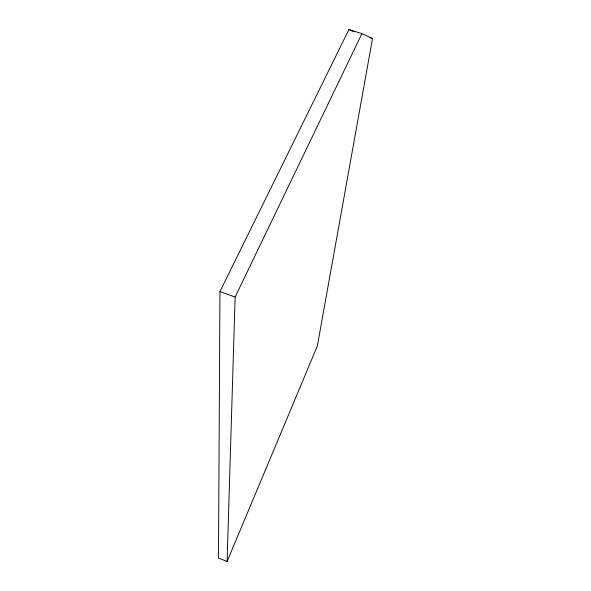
<?xml version="1.0" encoding="UTF-8"?>
<svg xmlns="http://www.w3.org/2000/svg" width="591" height="591" viewBox="0 0 591 591"><rect width="100%" height="100%" fill="white"/><g stroke="black" fill="none" stroke-linecap="round" stroke-linejoin="round"><path stroke-width="0.89" d="M219.948 291.592L218.485 558.052L227.099 561.45L317.337 346.06L372.515 38.496L361.921 33.65L348.926 29.55L219.948 291.592L235.137 297.022L227.099 561.45M235.137 297.022L361.921 33.65M369.929 37.676L372.515 38.496M348.926 29.55L353.869 31.751"/></g></svg>
